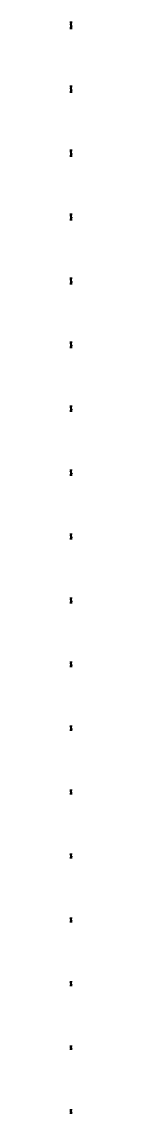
# Model space of a CAD drawing. Header units: metres. Extents: x 2940 to 3060, y -90 to 54570.
import ezdxf

# ---------------------------------------------------------------- set-up
doc = ezdxf.new("R2010")
doc.units = ezdxf.units.M
doc.layers.add('Layer', color=7, linetype='Continuous')

# ---------------------------------------------------------------- blocks, each defined once
blk = doc.blocks.new('ccce1800-2d7d-4a77-ad59-3edc30403cd2_3')
at = {"layer": 'Layer'}
for points in [[(-60, 90), (60, 90)], [(-60, -71), (-10, -71), (-10, 71), (-60, 71)], [(-60, 52), (60, -52)], [(60, 71), (10, 71), (10, -71), (60, -71)], [(-60, -90), (60, -90)]]:
    blk.add_lwpolyline(points, dxfattribs=at)
blk = doc.blocks.new('e2de846d-1079-4e5e-bd8d-fb2c11fc0fc9_3')
at = {"layer": 'Layer'}
for points in [[(-60, 90), (60, 90)], [(-60, -71), (-10, -71), (-10, 71), (-60, 71)], [(-60, 52), (60, -52)], [(60, 71), (10, 71), (10, -71), (60, -71)], [(-60, -90), (60, -90)]]:
    blk.add_lwpolyline(points, dxfattribs=at)
blk = doc.blocks.new('8271c93b-f651-4653-87af-17493033aa44_3')
at = {"layer": 'Layer'}
for points in [[(-60, 100), (60, 100)], [(-60, -81), (-10, -81), (-10, 81), (-60, 81)], [(-60, 62), (60, -62)], [(60, 81), (10, 81), (10, -81), (60, -81)], [(-60, -100), (60, -100)]]:
    blk.add_lwpolyline(points, dxfattribs=at)
blk = doc.blocks.new('488a868a-193d-4063-82b4-dcf3e3fc7c3c_3')
at = {"layer": 'Layer'}
for points in [[(-60, 100), (60, 100)], [(-60, -81), (-10, -81), (-10, 81), (-60, 81)], [(-60, 62), (60, -62)], [(60, 81), (10, 81), (10, -81), (60, -81)], [(-60, -100), (60, -100)]]:
    blk.add_lwpolyline(points, dxfattribs=at)
blk = doc.blocks.new('720dc64b-caa2-415b-a35e-529d798854ca_3')
at = {"layer": 'Layer'}
for points in [[(-60, 100), (60, 100)], [(-60, -81), (-10, -81), (-10, 81), (-60, 81)], [(-60, 62), (60, -62)], [(60, 81), (10, 81), (10, -81), (60, -81)], [(-60, -100), (60, -100)]]:
    blk.add_lwpolyline(points, dxfattribs=at)
blk = doc.blocks.new('889f6c6d-cab4-4e91-86e7-2e262174dd0d_3')
at = {"layer": 'Layer'}
for points in [[(-60, 100), (60, 100)], [(-60, -81), (-10, -81), (-10, 81), (-60, 81)], [(-60, 62), (60, -62)], [(60, 81), (10, 81), (10, -81), (60, -81)], [(-60, -100), (60, -100)]]:
    blk.add_lwpolyline(points, dxfattribs=at)
blk = doc.blocks.new('a75a9e21-0e80-4c3d-a003-161988cdeb45_3')
at = {"layer": 'Layer'}
for points in [[(-60, 110), (60, 110)], [(-60, -90), (-10, -90), (-10, 90), (-60, 90)], [(-60, 70), (60, -70)], [(60, 90), (10, 90), (10, -90), (60, -90)], [(-60, -110), (60, -110)]]:
    blk.add_lwpolyline(points, dxfattribs=at)
blk = doc.blocks.new('c2a360e9-6d09-443c-bc72-54d1cf051910_3')
at = {"layer": 'Layer'}
for points in [[(-60, 115), (60, 115)], [(-60, -93), (-10, -93), (-10, 93), (-60, 93)], [(-60, 71), (60, -71)], [(60, 93), (10, 93), (10, -93), (60, -93)], [(-60, -115), (60, -115)]]:
    blk.add_lwpolyline(points, dxfattribs=at)
blk = doc.blocks.new('92beef3d-ebcc-4106-aebd-9ec70f16e84f_3')
at = {"layer": 'Layer'}
for points in [[(-60, 125), (60, 125)], [(-60, -100.5), (-10, -100.5), (-10, 100.5), (-60, 100.5)], [(-60, 76), (60, -76)], [(60, 100.5), (10, 100.5), (10, -100.5), (60, -100.5)], [(-60, -125), (60, -125)]]:
    blk.add_lwpolyline(points, dxfattribs=at)
blk = doc.blocks.new('3bebf27b-9ca0-4cc1-8c22-421ebd195163_3')
at = {"layer": 'Layer'}
for points in [[(-60, 130), (60, 130)], [(-60, -103.5), (-10, -103.5), (-10, 103.5), (-60, 103.5)], [(-60, 77), (60, -77)], [(60, 103.5), (10, 103.5), (10, -103.5), (60, -103.5)], [(-60, -130), (60, -130)]]:
    blk.add_lwpolyline(points, dxfattribs=at)
blk = doc.blocks.new('ea5c8660-1d35-4fab-a1ce-5cd7d8632ef0_3')
at = {"layer": 'Layer'}
for points in [[(-60, 135), (60, 135)], [(-60, -107), (-10, -107), (-10, 107), (-60, 107)], [(-60, 79), (60, -79)], [(60, 107), (10, 107), (10, -107), (60, -107)], [(-60, -135), (60, -135)]]:
    blk.add_lwpolyline(points, dxfattribs=at)
blk = doc.blocks.new('7645bd65-3871-4ce0-bb0c-eca1fefd09ae_3')
at = {"layer": 'Layer'}
for points in [[(-60, 135), (60, 135)], [(-60, -105), (-10, -105), (-10, 105), (-60, 105)], [(-60, 75), (60, -75)], [(60, 105), (10, 105), (10, -105), (60, -105)], [(-60, -135), (60, -135)]]:
    blk.add_lwpolyline(points, dxfattribs=at)
blk = doc.blocks.new('62e81f62-f473-471c-ba99-b23f7e76ac2f_3')
at = {"layer": 'Layer'}
for points in [[(-60, 140), (60, 140)], [(-60, -108.5), (-10, -108.5), (-10, 108.5), (-60, 108.5)], [(-60, 77), (60, -77)], [(60, 108.5), (10, 108.5), (10, -108.5), (60, -108.5)], [(-60, -140), (60, -140)]]:
    blk.add_lwpolyline(points, dxfattribs=at)
blk = doc.blocks.new('ce6d4773-6775-4fa4-a951-2facb3c587c5_3')
at = {"layer": 'Layer'}
for points in [[(-60, 150), (60, 150)], [(-60, -114), (-10, -114), (-10, 114), (-60, 114)], [(-60, 78), (60, -78)], [(60, 114), (10, 114), (10, -114), (60, -114)], [(-60, -150), (60, -150)]]:
    blk.add_lwpolyline(points, dxfattribs=at)
blk = doc.blocks.new('4db859e6-7b7a-4de1-a582-afebcb17d548_3')
at = {"layer": 'Layer'}
for points in [[(-60, 150), (60, 150)], [(-60, -110.5), (-10, -110.5), (-10, 110.5), (-60, 110.5)], [(-60, 71), (60, -71)], [(60, 110.5), (10, 110.5), (10, -110.5), (60, -110.5)], [(-60, -150), (60, -150)]]:
    blk.add_lwpolyline(points, dxfattribs=at)
blk = doc.blocks.new('81841151-0950-4769-8b97-7a5a47daf6ec_3')
at = {"layer": 'Layer'}
for points in [[(-60, 160), (60, 160)], [(-60, -117), (-10, -117), (-10, 117), (-60, 117)], [(-60, 74), (60, -74)], [(60, 117), (10, 117), (10, -117), (60, -117)], [(-60, -160), (60, -160)]]:
    blk.add_lwpolyline(points, dxfattribs=at)
blk = doc.blocks.new('1f037a1f-9278-4dea-ae18-b32e03362fdd_3')
at = {"layer": 'Layer'}
for points in [[(-60, 160), (60, 160)], [(-60, -113.5), (-10, -113.5), (-10, 113.5), (-60, 113.5)], [(-60, 67), (60, -67)], [(60, 113.5), (10, 113.5), (10, -113.5), (60, -113.5)], [(-60, -160), (60, -160)]]:
    blk.add_lwpolyline(points, dxfattribs=at)
blk = doc.blocks.new('14da97f6-e82c-4a7b-b142-53079d182e9e_3')
at = {"layer": 'Layer'}
for points in [[(-60, 170), (60, 170)], [(-60, -120), (-10, -120), (-10, 120), (-60, 120)], [(-60, 70), (60, -70)], [(60, 120), (10, 120), (10, -120), (60, -120)], [(-60, -170), (60, -170)]]:
    blk.add_lwpolyline(points, dxfattribs=at)

msp = doc.modelspace()

# ---------------------------------------------------------------- block references
at = {"layer": 'Layer'}
for name, p in [('14da97f6-e82c-4a7b-b142-53079d182e9e_3', (3000, 54400)), ('1f037a1f-9278-4dea-ae18-b32e03362fdd_3', (3000, 51200)), ('81841151-0950-4769-8b97-7a5a47daf6ec_3', (3000, 48000)), ('4db859e6-7b7a-4de1-a582-afebcb17d548_3', (3000, 44800)), ('ce6d4773-6775-4fa4-a951-2facb3c587c5_3', (3000, 41600)), ('62e81f62-f473-471c-ba99-b23f7e76ac2f_3', (3000, 38400)), ('7645bd65-3871-4ce0-bb0c-eca1fefd09ae_3', (3000, 35200)), ('ea5c8660-1d35-4fab-a1ce-5cd7d8632ef0_3', (3000, 32000)), ('3bebf27b-9ca0-4cc1-8c22-421ebd195163_3', (3000, 28800)), ('92beef3d-ebcc-4106-aebd-9ec70f16e84f_3', (3000, 25600)), ('c2a360e9-6d09-443c-bc72-54d1cf051910_3', (3000, 22400)), ('a75a9e21-0e80-4c3d-a003-161988cdeb45_3', (3000, 19200)), ('889f6c6d-cab4-4e91-86e7-2e262174dd0d_3', (3000, 16000)), ('720dc64b-caa2-415b-a35e-529d798854ca_3', (3000, 12800)), ('488a868a-193d-4063-82b4-dcf3e3fc7c3c_3', (3000, 9600)), ('8271c93b-f651-4653-87af-17493033aa44_3', (3000, 6400)), ('e2de846d-1079-4e5e-bd8d-fb2c11fc0fc9_3', (3000, 3200)), ('ccce1800-2d7d-4a77-ad59-3edc30403cd2_3', (3000, 0))]:
    msp.add_blockref(name, p, dxfattribs=at)

doc.saveas('drawing.dxf')
